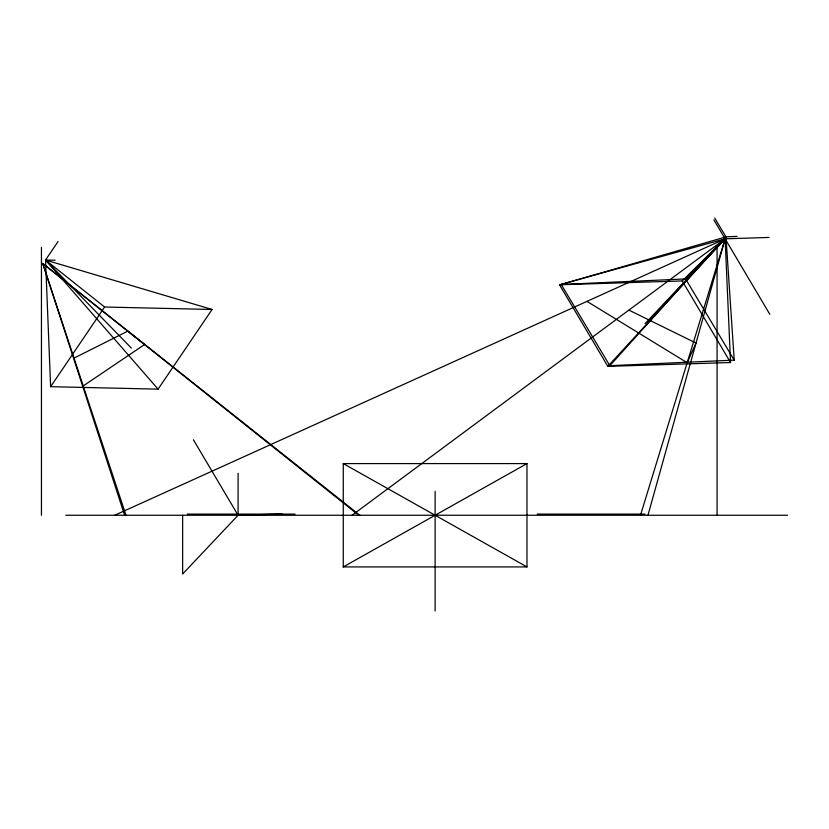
<?xml version="1.0" encoding="UTF-8"?>
<svg xmlns="http://www.w3.org/2000/svg" width="829" height="829" viewBox="0 0 829 829"><rect width="100%" height="100%" fill="white"/><g stroke="black" fill="none" stroke-linecap="round" stroke-linejoin="round"><path stroke-width="1.24" d="M647.957 515.255L725.116 238.814L769.146 237.436M640.485 515.255L725.116 238.814L559.513 284.782L607.833 366.366L730.536 362.522L725.116 238.814L114.682 515.255M158.09 389.143L45.543 260.016L212.079 309.476L158.09 389.143L50.621 386.687L45.543 260.016L58.04 241.571M50.621 386.687L104.609 307.02L212.079 309.476M609.843 365.682L734.214 360.128L725.966 236.866L561.202 284.471L609.843 365.682L725.966 236.866L737.116 236.369M647.708 322.305L725.966 236.866L714.702 218.068M607.833 366.366L725.116 238.814L352.035 515.255M645.024 323.652L725.116 238.814L682.215 280.938L559.513 284.782M561.202 284.471L685.573 278.917L725.966 236.866M83.221 385.92L144.547 344.563L127.925 331.082L73.584 358.325M343.268 566.922L526.975 463.587L526.975 566.922L343.268 566.922L343.268 463.587L526.975 463.587M282.109 514.011L238.089 515.255L182.639 574.02L182.639 515.255M187.271 514.104L295.062 514.104M537.233 514.104L645.024 514.104M65.75 515.255L787.55 515.255M131.355 348.076L45.543 260.016L55.18 260.233M628.9 310.108L696.018 343.051L687.179 362.719L586.984 301.373M343.268 463.587L526.975 566.922M45.543 260.016L104.609 307.02M359.827 515.255L42.725 263.425L124.63 515.255M358.77 515.255L42.725 263.425L125.987 515.255M685.573 278.917L734.214 360.128M713.935 219.934L769.851 314.357M682.215 280.938L730.536 362.522M193.395 439.774L238.089 515.255L238.089 473.297M717.075 247.343L717.075 515.255M435.121 491.328L435.121 610.932M41.45 247.343L41.45 515.255"/></g></svg>
